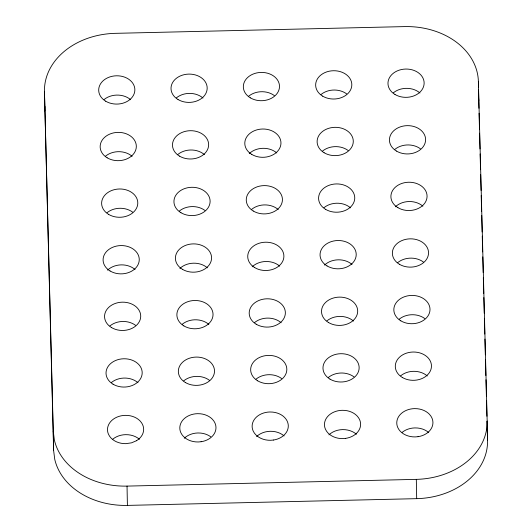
<?xml version="1.0" encoding="UTF-8"?>
<svg xmlns="http://www.w3.org/2000/svg" width="532" height="532" viewBox="0 0 532 532"><rect width="100%" height="100%" fill="white"/><g stroke="black" fill="none" stroke-linecap="round" stroke-linejoin="round"><path stroke-width="0.8" d="M44.462 91.624L53.253 431.193L54.364 439.991A72.365 56.631 -1.1 0 0 127.035 486.102L416.317 479.365A72.365 56.631 -1.1 0 0 487.172 421.045L478.381 81.509A72.339 56.611 -1.1 0 0 404.593 26.6L115.311 33.343A72.339 56.611 -1.1 0 0 44.462 91.624L53.619 450.491L54.736 459.282A72.365 56.631 -1.1 0 0 127.407 505.4L416.689 498.657A72.365 56.631 -1.1 0 0 487.538 440.336L487.172 421.045M478.534 89.549L478.94 108.275M479.073 113.256L479.478 129.03M479.585 133.18L479.997 148.953M480.123 153.934L480.536 169.708M480.662 174.689L481.068 190.463M481.201 195.444L481.606 211.217M481.713 215.367L482.145 231.972M482.251 236.122L482.664 251.895M482.79 256.876L483.202 272.65M483.329 277.631L483.734 293.405M483.841 297.554L484.253 313.328M484.379 318.309L484.792 334.076M484.918 339.057L485.33 354.831M485.457 359.812L485.862 375.585M485.975 379.735L486.401 396.34M486.507 400.49L486.92 416.263M487.046 421.244L487.538 440.336M478.381 81.509L478.487 87.142M416.317 479.365L416.689 498.657M127.035 486.102L127.407 505.4M53.253 431.193L53.619 450.491M44.828 110.915A72.339 56.611 -1.1 0 1 44.934 106.473M478.574 97.848A72.339 56.611 -1.1 0 1 478.747 100.807M112.897 439.099A18.088 14.151 -1.1 0 1 125.579 434.657L128.411 434.764A18.088 14.151 -1.1 0 1 139.451 439.292M176.425 97.841A18.088 14.151 -1.1 0 1 202.978 98.034M104.106 99.524A18.088 14.151 -1.1 0 1 130.659 99.723M184.278 438.248A18.088 14.151 -1.1 0 1 197.897 432.968L200.73 433.081A18.088 14.151 -1.1 0 1 210.785 436.819M402.179 432.356A18.088 14.151 -1.1 0 1 414.854 427.914L417.687 428.021A18.088 14.151 -1.1 0 1 428.732 432.556M393.387 92.787A18.088 14.151 -1.1 0 1 419.941 92.98M321.069 94.47A18.088 14.151 -1.1 0 1 346.638 93.871M328.916 434.883A18.088 14.151 -1.1 0 1 342.535 429.603L345.368 429.71A18.088 14.151 -1.1 0 1 356.413 434.238M256.597 436.566A18.088 14.151 -1.1 0 1 270.216 431.286L273.049 431.392A18.088 14.151 -1.1 0 1 284.095 435.927M248.743 96.152A18.088 14.151 -1.1 0 1 274.312 95.56M322.532 151.068A18.088 14.151 -1.1 0 1 348.101 150.47M177.894 154.433A18.088 14.151 -1.1 0 1 204.448 154.632M105.569 156.122A18.088 14.151 -1.1 0 1 132.122 156.315M249.269 153.588A18.088 14.151 -1.1 0 1 276.766 152.95M394.85 149.379A18.088 14.151 -1.1 0 1 420.42 148.787M395.376 206.815A18.088 14.151 -1.1 0 1 422.874 206.17M323.995 207.66A18.088 14.151 -1.1 0 1 350.548 207.859M251.676 209.349A18.088 14.151 -1.1 0 1 278.229 209.542M179.357 211.031A18.088 14.151 -1.1 0 1 204.926 210.433M107.557 270.15A18.088 14.151 -1.1 0 1 135.055 269.511M179.883 268.467A18.088 14.151 -1.1 0 1 207.374 267.822M324.52 265.096A18.088 14.151 -1.1 0 1 352.018 264.451M397.783 262.569A18.088 14.151 -1.1 0 1 423.352 261.977M252.201 266.778A18.088 14.151 -1.1 0 1 279.699 266.14M182.29 324.221A18.088 14.151 -1.1 0 1 208.843 324.42M254.609 322.538A18.088 14.151 -1.1 0 1 281.162 322.731M109.964 325.91A18.088 14.151 -1.1 0 1 135.534 325.311M326.927 320.849A18.088 14.151 -1.1 0 1 353.481 321.049M399.246 319.167A18.088 14.151 -1.1 0 1 424.815 318.568M400.716 375.765A18.088 14.151 -1.1 0 1 427.269 375.958M183.753 380.819A18.088 14.151 -1.1 0 1 209.322 380.22M111.434 382.501A18.088 14.151 -1.1 0 1 137.988 382.701M256.072 379.13A18.088 14.151 -1.1 0 1 281.641 378.538M328.39 377.447A18.088 14.151 -1.1 0 1 353.96 376.849M107.038 212.714A18.088 14.151 -1.1 0 1 132.608 212.122M136.498 440.709L131.51 442.837L125.938 443.655A18.088 14.151 -1.1 0 1 109.632 436.307L108.488 434.278A18.088 14.151 -1.1 0 1 125.206 415.359L128.039 415.465A18.088 14.151 -1.1 0 1 139.983 420.852L141.512 422.707A18.088 14.151 -1.1 0 1 136.498 440.709M201.083 441.733L198.256 441.972A18.088 14.151 -1.1 0 1 181.951 434.624L180.807 432.596A18.088 14.151 -1.1 0 1 197.525 413.677L200.358 413.783A18.088 14.151 -1.1 0 1 212.301 419.163L213.837 421.025A18.088 14.151 -1.1 0 1 201.083 441.733M273.401 440.044L270.575 440.29A18.088 14.151 -1.1 0 1 254.269 432.935L253.132 430.913A18.088 14.151 -1.1 0 1 269.844 411.987L272.677 412.101A18.088 14.151 -1.1 0 1 284.627 417.48L286.156 419.342A18.088 14.151 -1.1 0 1 273.401 440.044M345.72 438.361L342.901 438.601A18.088 14.151 -1.1 0 1 326.588 431.252L325.451 429.224A18.088 14.151 -1.1 0 1 342.162 410.305L344.995 410.411A18.088 14.151 -1.1 0 1 356.945 415.798L358.475 417.653A18.088 14.151 -1.1 0 1 345.72 438.361M418.039 436.679L415.219 436.918A18.088 14.151 -1.1 0 1 398.907 429.57L397.77 427.542A18.088 14.151 -1.1 0 1 414.488 408.616L417.321 408.729A18.088 14.151 -1.1 0 1 429.264 414.109L430.794 415.971A18.088 14.151 -1.1 0 1 418.039 436.679M105.688 101.2A18.088 14.151 -1.1 0 0 134.696 91.73A18.088 14.151 -1.1 0 0 109.958 76.881A18.088 14.151 -1.1 0 0 105.688 101.2M178.007 99.511A18.088 14.151 -1.1 0 0 207.015 90.048A18.088 14.151 -1.1 0 0 182.277 75.192A18.088 14.151 -1.1 0 0 178.007 99.511M394.963 94.457A18.088 14.151 -1.1 0 0 423.971 84.994A18.088 14.151 -1.1 0 0 399.239 70.138A18.088 14.151 -1.1 0 0 394.963 94.457M322.645 96.139A18.088 14.151 -1.1 0 0 351.652 86.676A18.088 14.151 -1.1 0 0 326.921 71.82A18.088 14.151 -1.1 0 0 322.645 96.139M250.326 97.828A18.088 14.151 -1.1 0 0 279.333 88.365A18.088 14.151 -1.1 0 0 254.595 73.509A18.088 14.151 -1.1 0 0 250.326 97.828M107.151 157.791A18.088 14.151 -1.1 0 0 136.159 148.328A18.088 14.151 -1.1 0 0 111.421 133.472A18.088 14.151 -1.1 0 0 107.151 157.791M257.654 380.806A18.088 14.151 -1.1 0 0 286.662 371.343A18.088 14.151 -1.1 0 0 261.924 356.487A18.088 14.151 -1.1 0 0 257.654 380.806M325.577 209.335A18.088 14.151 -1.1 0 0 354.585 199.866A18.088 14.151 -1.1 0 0 329.847 185.016A18.088 14.151 -1.1 0 0 325.577 209.335M185.335 382.488A18.088 14.151 -1.1 0 0 214.343 373.025A18.088 14.151 -1.1 0 0 189.605 358.169A18.088 14.151 -1.1 0 0 185.335 382.488M402.292 377.434A18.088 14.151 -1.1 0 0 431.299 367.971A18.088 14.151 -1.1 0 0 406.568 353.115A18.088 14.151 -1.1 0 0 402.292 377.434M113.01 384.171A18.088 14.151 -1.1 0 0 142.024 374.708A18.088 14.151 -1.1 0 0 117.286 359.858A18.088 14.151 -1.1 0 0 113.01 384.171M397.896 207.646A18.088 14.151 -1.1 0 0 426.903 198.183A18.088 14.151 -1.1 0 0 402.165 183.327A18.088 14.151 -1.1 0 0 397.896 207.646M108.614 214.389A18.088 14.151 -1.1 0 0 137.622 204.926A18.088 14.151 -1.1 0 0 112.89 190.07A18.088 14.151 -1.1 0 0 108.614 214.389M180.933 212.7A18.088 14.151 -1.1 0 0 209.947 203.237A18.088 14.151 -1.1 0 0 185.209 188.381A18.088 14.151 -1.1 0 0 180.933 212.7M396.433 151.055A18.088 14.151 -1.1 0 0 425.44 141.585A18.088 14.151 -1.1 0 0 400.702 126.736A18.088 14.151 -1.1 0 0 396.433 151.055M179.47 156.109A18.088 14.151 -1.1 0 0 208.478 146.646A18.088 14.151 -1.1 0 0 183.746 131.79A18.088 14.151 -1.1 0 0 179.47 156.109M324.108 152.737A18.088 14.151 -1.1 0 0 353.122 143.274A18.088 14.151 -1.1 0 0 328.384 128.418A18.088 14.151 -1.1 0 0 324.108 152.737M253.259 211.018A18.088 14.151 -1.1 0 0 282.266 201.555A18.088 14.151 -1.1 0 0 257.528 186.699A18.088 14.151 -1.1 0 0 253.259 211.018M182.403 269.298A18.088 14.151 -1.1 0 0 211.41 259.835A18.088 14.151 -1.1 0 0 186.672 244.979A18.088 14.151 -1.1 0 0 182.403 269.298M110.084 270.981A18.088 14.151 -1.1 0 0 139.091 261.518A18.088 14.151 -1.1 0 0 114.353 246.662A18.088 14.151 -1.1 0 0 110.084 270.981M251.789 154.42A18.088 14.151 -1.1 0 0 280.796 144.957A18.088 14.151 -1.1 0 0 256.065 130.101A18.088 14.151 -1.1 0 0 251.789 154.42M399.359 264.244A18.088 14.151 -1.1 0 0 428.373 254.781A18.088 14.151 -1.1 0 0 403.635 239.925A18.088 14.151 -1.1 0 0 399.359 264.244M329.973 379.117A18.088 14.151 -1.1 0 0 358.98 369.654A18.088 14.151 -1.1 0 0 334.242 354.797A18.088 14.151 -1.1 0 0 329.973 379.117M327.04 265.927A18.088 14.151 -1.1 0 0 356.048 256.464A18.088 14.151 -1.1 0 0 331.316 241.608A18.088 14.151 -1.1 0 0 327.04 265.927M254.722 267.616A18.088 14.151 -1.1 0 0 283.729 258.146A18.088 14.151 -1.1 0 0 258.991 243.297A18.088 14.151 -1.1 0 0 254.722 267.616M111.547 327.579A18.088 14.151 -1.1 0 0 140.554 318.116A18.088 14.151 -1.1 0 0 115.816 303.26A18.088 14.151 -1.1 0 0 111.547 327.579M256.185 324.207A18.088 14.151 -1.1 0 0 285.199 314.745A18.088 14.151 -1.1 0 0 260.461 299.888A18.088 14.151 -1.1 0 0 256.185 324.207M183.866 325.897A18.088 14.151 -1.1 0 0 212.873 316.427A18.088 14.151 -1.1 0 0 188.142 301.578A18.088 14.151 -1.1 0 0 183.866 325.897M328.51 322.525A18.088 14.151 -1.1 0 0 357.517 313.062A18.088 14.151 -1.1 0 0 332.779 298.206A18.088 14.151 -1.1 0 0 328.51 322.525M400.829 320.836A18.088 14.151 -1.1 0 0 429.836 311.373A18.088 14.151 -1.1 0 0 405.098 296.517A18.088 14.151 -1.1 0 0 400.829 320.836"/></g></svg>
